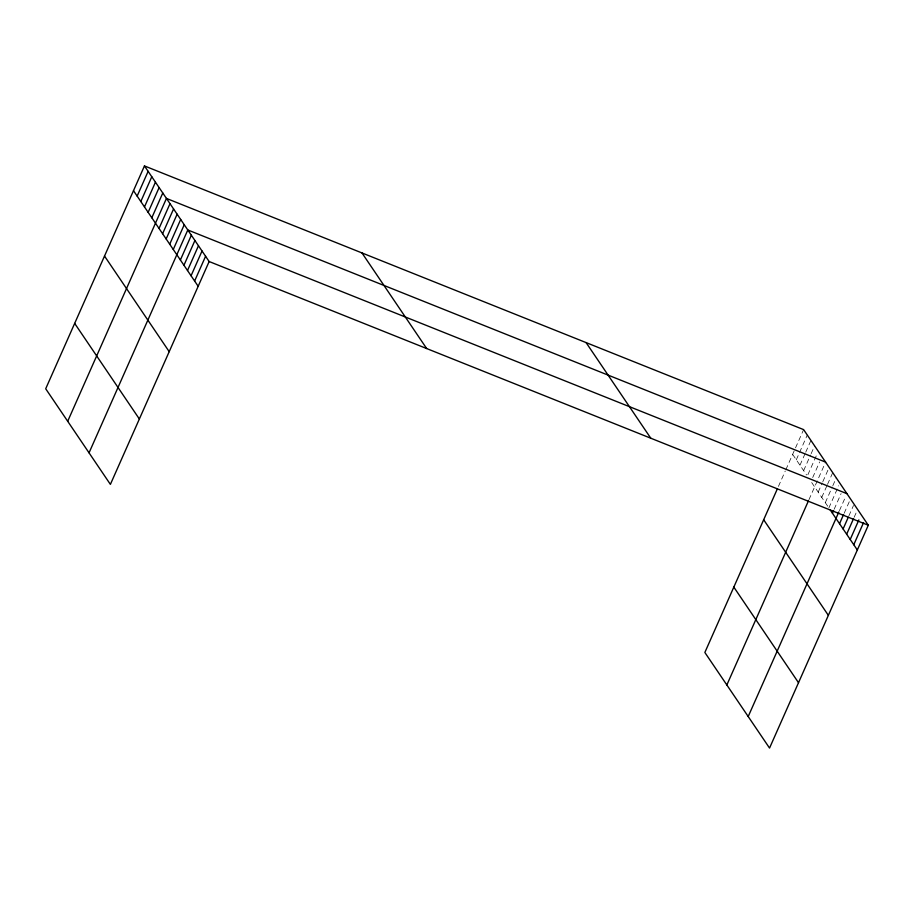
<?xml version="1.0" encoding="UTF-8"?>
<svg xmlns="http://www.w3.org/2000/svg" width="914" height="914" viewBox="0 0 914 914"><rect width="100%" height="100%" fill="white"/><g stroke="black" fill="none" stroke-linecap="round" stroke-linejoin="round"><path stroke-width="0.69" stroke-dasharray="4.57 3.43" d="M778.431 486.419L785.252 471.041M785.823 469.762L794.94 449.162M795.523 447.86L803.612 429.614M796.3 459.799L807.268 435.041M799.967 465.215L805.165 453.481M805.737 452.179L810.935 440.457M803.635 470.63L810.558 454.989M811.141 453.687L814.603 445.872M807.873 474.743L817.116 453.892M812.695 477.554L819.63 461.924M808.947 499.695L825.605 462.13M818.19 492.143L822.234 483.015M822.806 481.712L829.158 467.385M821.743 497.399L826.942 485.677M827.524 484.374L832.723 472.641M825.308 502.654L832.231 487.025M832.814 485.722L836.276 477.896M828.861 507.921L838.675 485.768M834.151 509.269L841.086 493.629M839.44 510.618L845.793 496.279M844.159 513.268L849.357 501.535M848.866 515.919L853.493 505.499M854.156 517.267L856.475 512.057M792.632 454.372L806.571 474.96M811.701 482.546L828.153 506.859"/><path stroke-width="1.37" d="M144.458 165.925L45.7 388.77L110.388 484.386L209.146 261.53L144.458 165.925L803.612 429.614L868.3 525.23L769.542 748.075L704.854 652.47L777.3 488.99M137.146 196.099L148.125 171.341M140.813 201.514L151.793 176.756M144.481 206.93L155.449 182.172M148.148 212.345L159.116 187.587M151.815 217.772L162.783 193.014M67.693 421.285L166.451 198.429L825.605 462.13M159.036 228.443L170.004 203.685M162.601 233.698L173.569 208.94M166.154 238.954L177.122 214.196M169.718 244.221L180.686 219.463M173.272 249.476L184.24 224.718M89.046 452.83L187.804 229.974L846.947 493.674M180.389 259.987L191.357 235.229M183.943 265.254L194.922 240.496M187.507 270.51L198.475 245.752M191.06 275.765L202.028 251.007M194.625 281.021L205.593 256.263M726.847 684.974L808.387 500.986M832.426 513.177L833.579 510.572M748.2 716.53L838.869 511.92M839.543 523.688L843.576 514.571M843.096 528.955L848.295 517.221M846.65 534.21L853.585 518.569M850.214 539.466L858.874 519.917M853.767 544.721L863.581 522.568M209.146 261.53L868.3 525.23M830.289 510.023L857.332 549.988M763.67 519.746L828.358 615.351M586.091 342.601L650.779 438.206M733.816 587.096L798.516 682.712M361.978 252.938L426.667 348.542M133.49 190.683L198.178 286.288M104.516 256.046L169.204 351.662M74.674 323.407L139.362 419.012"/></g></svg>
